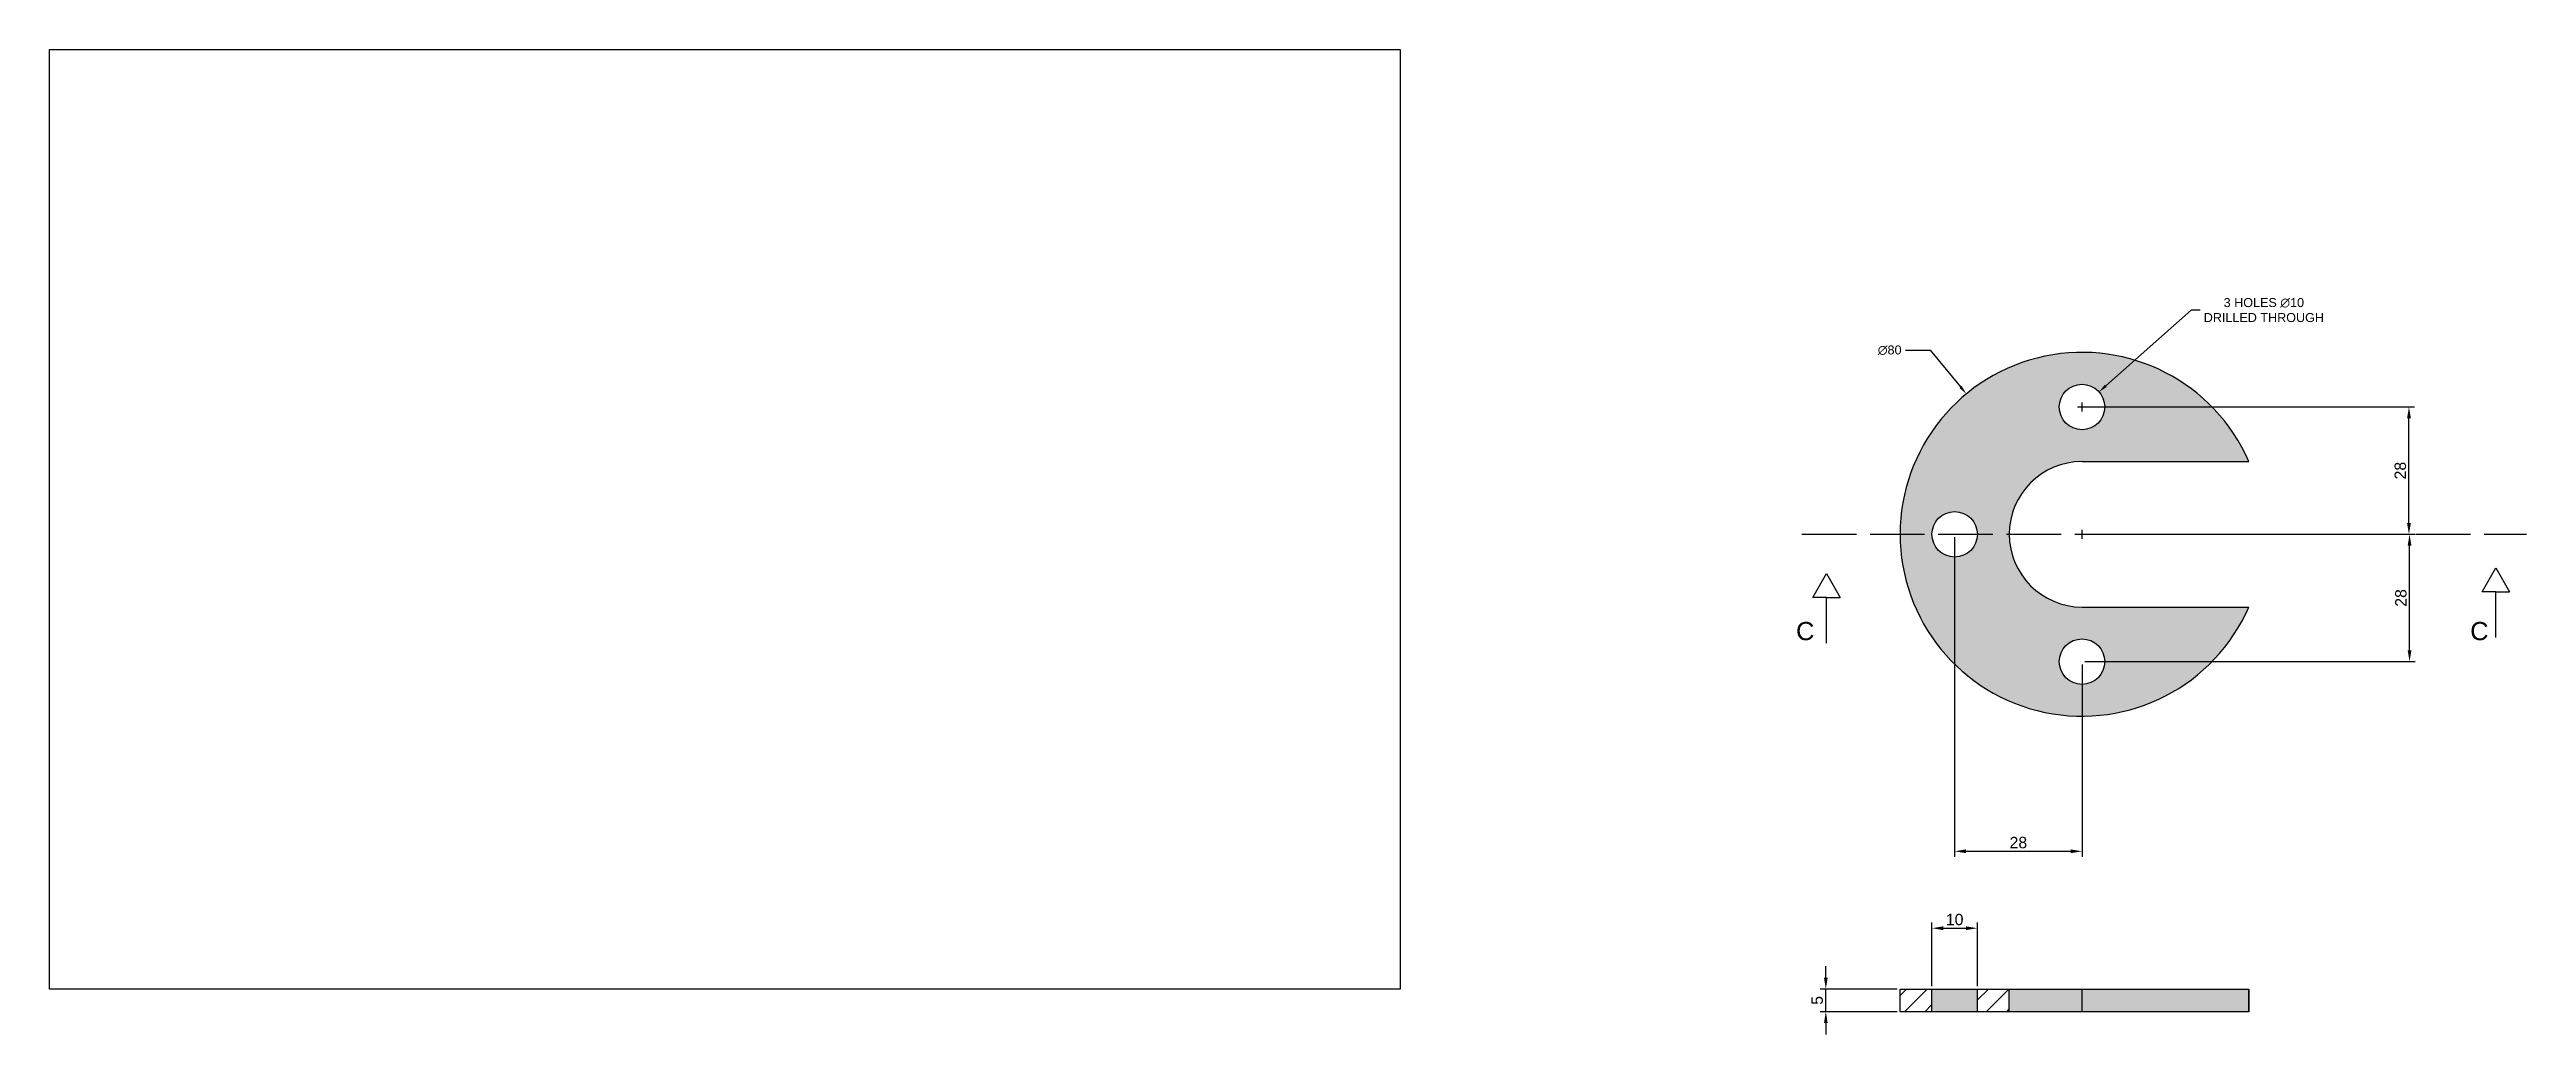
# Model space of a CAD drawing. Header units: millimetres. Extents: x 343 to 888, y 490 to 707.
import ezdxf

# ---------------------------------------------------------------- set-up
doc = ezdxf.new("R2010")
doc.units = ezdxf.units.MM
doc.linetypes.add('ACAD_ISO02W100', pattern=[15, 12, -3])
doc.styles.get("Standard").update_dxf_attribs({"font": 'arial.ttf'})
doc.dimstyles.new('Copy of Standard', dxfattribs={"dimscale": 11, "dimtxt": 0.18, "dimasz": 0.18, "dimexe": 0.18, "dimexo": 0.0625, "dimgap": 0.09, "dimtad": 0, "dimtih": 1, "dimtoh": 1, "dimdec": 0, "dimzin": 0, "dimdsep": 46, "dimtxsty": 'Standard', "dimcen": 0.09, "dimadec": 0, "dimazin": 0, "dimtfac": 1, "dimtdec": 0, "dimtofl": 0, "dimtmove": 0, "dimatfit": 3, "dimfxl": 1, "dimtolj": 1, "dimtzin": 0, "dimarcsym": 0})
doc.dimstyles.new('ISO-25', dxfattribs={"dimtxt": 2.5, "dimasz": 2.5, "dimexe": 1.25, "dimexo": 0.625, "dimtad": 1, "dimtxsty": 'Standard', "dimcen": 2.5, "dimadec": 0, "dimazin": 0, "dimtfac": 1, "dimtmove": 0, "dimatfit": 3, "dimfxl": 1, "dimarcsym": 0})
picture_1 = doc.add_image_def('image1.png', size_in_pixel=(1236, 860))

# ---------------------------------------------------------------- blocks, each defined once
blk = doc.blocks.new('*D3')
at = {"color": 0, "lineweight": -2, "transparency": 16777216}
for p, q in [((733.68, 502.5), (733.68, 505)), ((749.38, 500), (732.43, 500)), ((733.68, 495), (733.68, 500)), ((749.38, 495), (732.43, 495)), ((733.68, 492.5), (733.68, 490))]:
    blk.add_line(p, q, dxfattribs=at)
at = {"color": 0, "transparency": 16777216}
for points in [[(733.26, 502.5), (734.09, 502.5), (733.68, 500)], [(733.26, 492.5), (734.09, 492.5), (733.68, 495)]]:
    blk.add_solid(points, dxfattribs=at)
at = {"layer": 'Defpoints', "color": 0, "transparency": 16777216}
for p in [(733.68, 500), (750, 500), (750, 495)]:
    blk.add_point(p, dxfattribs=at)
at = {"color": 0, "transparency": 16777216, "insert": (731.78, 497.5), "char_height": 2.5, "attachment_point": 5, "rotation": 90}
blk.add_mtext('5', dxfattribs=at)
blk = doc.blocks.new('*D4')
at = {"color": 0, "lineweight": -2, "transparency": 16777216}
for p, q in [((757, 500.62), (757, 514.62)), ((759.5, 513.37), (764.5, 513.37)), ((767, 500.62), (767, 514.62))]:
    blk.add_line(p, q, dxfattribs=at)
at = {"color": 0, "transparency": 16777216}
for points in [[(759.5, 513.78), (759.5, 512.95), (757, 513.37)], [(764.5, 513.78), (764.5, 512.95), (767, 513.37)]]:
    blk.add_solid(points, dxfattribs=at)
at = {"layer": 'Defpoints', "color": 0, "transparency": 16777216}
for p in [(767, 513.37), (757, 500), (767, 500)]:
    blk.add_point(p, dxfattribs=at)
at = {"color": 0, "transparency": 16777216, "insert": (762, 515.27), "char_height": 2.5, "attachment_point": 5}
blk.add_mtext('10', dxfattribs=at)
blk = doc.blocks.new('*D5')
at = {"color": 0, "lineweight": -2, "transparency": 16777216}
for p, q in [((762, 599.38), (762, 529.04)), ((790, 571.38), (790, 529.04)), ((764.5, 530.29), (787.5, 530.29))]:
    blk.add_line(p, q, dxfattribs=at)
at = {"color": 0, "transparency": 16777216}
for points in [[(764.5, 530.7), (764.5, 529.87), (762, 530.29)], [(787.5, 530.7), (787.5, 529.87), (790, 530.29)]]:
    blk.add_solid(points, dxfattribs=at)
at = {"layer": 'Defpoints', "color": 0, "transparency": 16777216}
for p in [(762, 600), (790, 572), (790, 530.29)]:
    blk.add_point(p, dxfattribs=at)
at = {"color": 0, "transparency": 16777216, "insert": (776, 532.19), "char_height": 2.5, "attachment_point": 5}
blk.add_mtext('28', dxfattribs=at)
blk = doc.blocks.new('*D6')
at = {"color": 0, "lineweight": -2, "transparency": 16777216}
for p, q in [((790.63, 600), (863.25, 600)), ((862, 574.5), (862, 597.5)), ((790.63, 572), (863.25, 572))]:
    blk.add_line(p, q, dxfattribs=at)
at = {"color": 0, "transparency": 16777216}
for points in [[(861.58, 597.5), (862.42, 597.5), (862, 600)], [(861.58, 574.5), (862.42, 574.5), (862, 572)]]:
    blk.add_solid(points, dxfattribs=at)
at = {"layer": 'Defpoints', "color": 0, "transparency": 16777216}
for p in [(790, 600), (862, 600), (790, 572)]:
    blk.add_point(p, dxfattribs=at)
at = {"color": 0, "transparency": 16777216, "insert": (860.1, 586), "char_height": 2.5, "attachment_point": 5, "rotation": 90}
blk.add_mtext('28', dxfattribs=at)
blk = doc.blocks.new('*D7')
at = {"color": 0, "lineweight": -2, "transparency": 16777216}
for p, q in [((790.63, 628), (863.12, 628)), ((861.87, 602.5), (861.87, 625.5)), ((790.63, 600), (863.12, 600))]:
    blk.add_line(p, q, dxfattribs=at)
at = {"color": 0, "transparency": 16777216}
for points in [[(861.45, 625.5), (862.29, 625.5), (861.87, 628)], [(861.45, 602.5), (862.29, 602.5), (861.87, 600)]]:
    blk.add_solid(points, dxfattribs=at)
at = {"layer": 'Defpoints', "color": 0, "transparency": 16777216}
for p in [(790, 628), (861.87, 628), (790, 600)]:
    blk.add_point(p, dxfattribs=at)
at = {"color": 0, "transparency": 16777216, "insert": (859.97, 614), "char_height": 2.5, "attachment_point": 5, "rotation": 90}
blk.add_mtext('28', dxfattribs=at)
blk = doc.blocks.new('*D8')
at = {"color": 0, "lineweight": -2, "transparency": 16777216}
for p, q in [((751.2, 640.48), (756.64, 640.48)), ((756.64, 640.48), (763.3, 632.4)), ((789.01, 600), (790.99, 600)), ((790, 599.01), (790, 600.99))]:
    blk.add_line(p, q, dxfattribs=at)
at = {"color": 0, "transparency": 16777216}
blk.add_solid([(763.56, 632.61), (763.05, 632.19), (764.56, 630.87)], dxfattribs=at)
at = {"layer": 'Defpoints', "color": 0, "transparency": 16777216}
for p in [(764.56, 630.87), (815.44, 569.13)]:
    blk.add_point(p, dxfattribs=at)
at = {"color": 0, "transparency": 16777216, "insert": (747.71, 640.48), "char_height": 1.98, "attachment_point": 5}
blk.add_mtext('\\A1;∅80', dxfattribs=at)
blk = doc.blocks.new('*D9')
at = {"color": 0, "lineweight": -2, "transparency": 16777216}
for p, q in [((814, 649.3), (795.22, 632.63)), ((815.98, 649.3), (814, 649.3)), ((789.01, 628), (790.99, 628)), ((790, 627.01), (790, 628.99))]:
    blk.add_line(p, q, dxfattribs=at)
at = {"color": 0, "transparency": 16777216}
blk.add_solid([(795, 632.88), (795.44, 632.39), (793.74, 631.32)], dxfattribs=at)
at = {"layer": 'Defpoints', "color": 0, "transparency": 16777216}
for p in [(793.74, 631.32), (786.26, 624.68)]:
    blk.add_point(p, dxfattribs=at)
at = {"color": 0, "transparency": 16777216, "insert": (829.97, 649.3), "char_height": 1.98, "attachment_point": 5}
blk.add_mtext('\\A1;3 HOLES ∅10\\PDRILLED THROUGH', dxfattribs=at)

msp = doc.modelspace()

# ---------------------------------------------------------------- hatches: boundary and pattern name
at = {"true_color": 0x2776bb}
h = msp.add_hatch(color=152, dxfattribs=at)
h.dxf.hatch_style = 1
h.paths.add_polyline_path([(826.661, 584), (790, 584, -1), (790, 616), (826.661, 616, 4.7912878)])
h.paths.add_polyline_path([(767, 600, -1), (757, 600, -1)], flags=16)
h.paths.add_polyline_path([(785, 628, -1), (795, 628, -1)], flags=16)
h.paths.add_polyline_path([(795, 572, -1), (785, 572, -1)], flags=16)
at = {"true_color": 0x000000}
h = msp.add_hatch(dxfattribs=at)
h.set_pattern_fill('ANSI31', color=18)
h.paths.add_polyline_path([(757, 500), (750, 500), (750, 495), (757, 495)])
h.paths.add_polyline_path([(774, 500), (767, 500), (767, 495), (774, 495)])
at = {"true_color": 0xf8d731}
h = msp.add_hatch(color=40, dxfattribs=at)
h.dxf.hatch_style = 1
h.set_gradient(color2=(39, 118, 187), name='CYLINDER')
h.paths.add_polyline_path([(767, 500), (757, 500), (757, 495), (767, 495)])
at = {"true_color": 0x2776bb}
h = msp.add_hatch(color=152, dxfattribs=at)
h.dxf.hatch_style = 1
h.paths.add_polyline_path([(790, 500), (774, 500), (774, 495), (790, 495)])
h.paths.add_polyline_path([(826.661, 500), (790, 500), (790, 495), (826.661, 495)])

# ---------------------------------------------------------------- linework, layer by layer
for p, q in [((790, 616), (826.661, 616)), ((790, 584), (826.661, 584)), ((750, 495), (750, 500)), ((757, 495), (757, 500)), ((767, 495), (767, 500)), ((774, 495), (774, 500)), ((790, 495), (790, 500)), ((826.661, 495), (826.661, 500))]:
    msp.add_line(p, q)
at = {"color": 240, "linetype": 'ACAD_ISO02W100', "true_color": 0xed1f24}
msp.add_line((728.39, 600), (887.699, 600), dxfattribs=at)
at = {"color": 240, "true_color": 0xed1f24}
for p, q in [((730.857, 586.081), (733.844, 591.369)), ((733.844, 591.369), (736.857, 586.081)), ((877.966, 587.311), (880.952, 592.599)), ((880.952, 592.599), (883.966, 587.311)), ((733.857, 586.081), (730.857, 586.081)), ((733.857, 576.081), (733.857, 586.081)), ((733.857, 586.081), (736.857, 586.081)), ((880.966, 587.311), (877.966, 587.311)), ((880.966, 577.311), (880.966, 587.311)), ((880.966, 587.311), (883.966, 587.311))]:
    msp.add_line(p, q, dxfattribs=at)
at = {"color": 40, "true_color": 0xf8d731}
for p, q in [((750, 500), (826.661, 500)), ((750, 495), (750, 500)), ((826.661, 500), (826.661, 495)), ((826.661, 495), (750, 495))]:
    msp.add_line(p, q, dxfattribs=at)
for centre in [(790, 628), (762, 600), (790, 572)]:
    msp.add_circle(centre, 5)
for radius, start, end in [(40, 23.57818, 336.42182), (16, 90, 270)]:
    msp.add_arc((790, 600), radius, start, end)

# ---------------------------------------------------------------- texts
at = {"color": 240, "true_color": 0xed1f24, "char_height": 4, "attachment_point": 1}
for insert in [(727.135, 580.716), (875.326, 580.716)]:
    msp.add_mtext_dynamic_manual_height_columns('C', width=4.97935, gutter_width=12.5, heights=[0], dxfattribs=dict(at, insert=insert))

# ---------------------------------------------------------------- dimensions: what is measured, and where the dimension line sits
at = {"color": 240, "true_color": 0xed1f24}
dim = msp.add_diameter_dim_2p(p1=(786.26, 624.681), p2=(793.74, 631.319), text='3 HOLES <>\\PDRILLED THROUGH', dimstyle='Copy of Standard', dxfattribs=at)
dim.commit()
dim.dimension.update_dxf_attribs({"geometry": '*D9', "text_midpoint": (829.973, 649.3), "dimtype": 163})
dim = msp.add_diameter_dim_2p(p1=(815.439, 569.132), p2=(764.561, 630.868), dimstyle='Copy of Standard', dxfattribs=at)
dim.commit()
dim.dimension.update_dxf_attribs({"geometry": '*D8', "text_midpoint": (747.713, 640.483), "dimtype": 163})
for base, p1, p2, picture, middle in [((861.87, 628), (790, 600), (790, 628), '*D7', (859.968, 614)), ((862, 600), (790, 572), (790, 600), '*D6', (860.098, 586)), ((733.676, 500), (750, 495), (750, 500), '*D3', (731.78, 497.5))]:
    dim = msp.add_linear_dim(base=base, p1=p1, p2=p2, angle=90, dimstyle='ISO-25')
    dim.commit()
    dim.dimension.update_dxf_attribs({"geometry": picture, "text_midpoint": middle})
for base, p1, p2, picture, middle in [((790, 530.285), (762, 600), (790, 572), '*D5', (776, 532.187)), ((767, 513.365), (757, 500), (767, 500), '*D4', (762, 515.267))]:
    dim = msp.add_linear_dim(base=base, p1=p1, p2=p2, dimstyle='ISO-25')
    dim.commit()
    dim.dimension.update_dxf_attribs({"geometry": picture, "text_midpoint": middle})

# ---------------------------------------------------------------- pictures from other files: only their frames are drawn
image = msp.add_image(picture_1, insert=(343.195, 500), size_in_units=(296.941, 206.61))
image.dxf.flags = 7

doc.saveas('drawing.dxf')
